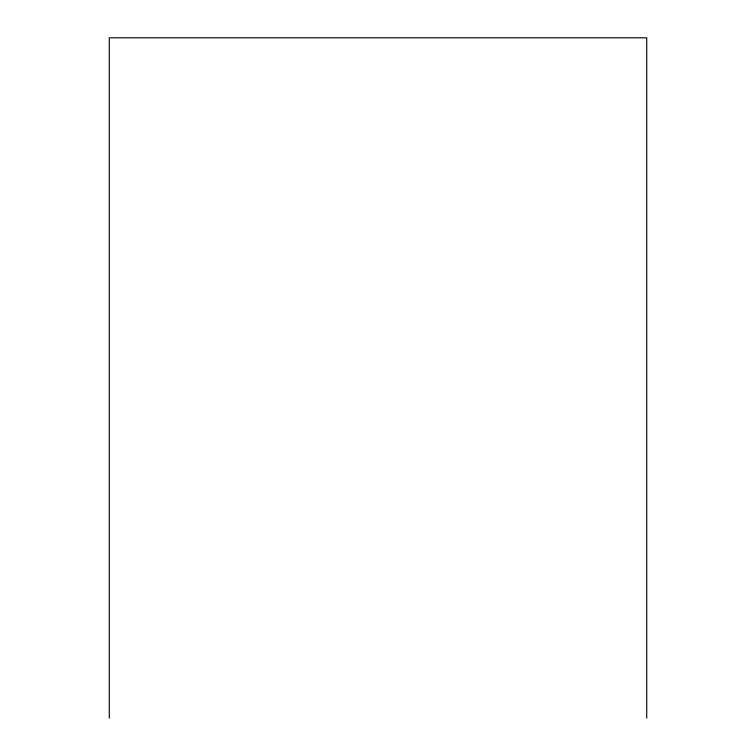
<?xml version="1.0" encoding="UTF-8"?>
<svg xmlns="http://www.w3.org/2000/svg" width="756" height="756" viewBox="0 0 756 756"><rect width="100%" height="100%" fill="white"/><g stroke="black" fill="none" stroke-linecap="round" stroke-linejoin="round"><path stroke-width="1.13" d="M646.72 718.2L646.72 37.8L109.28 37.8L109.28 718.2"/></g></svg>
